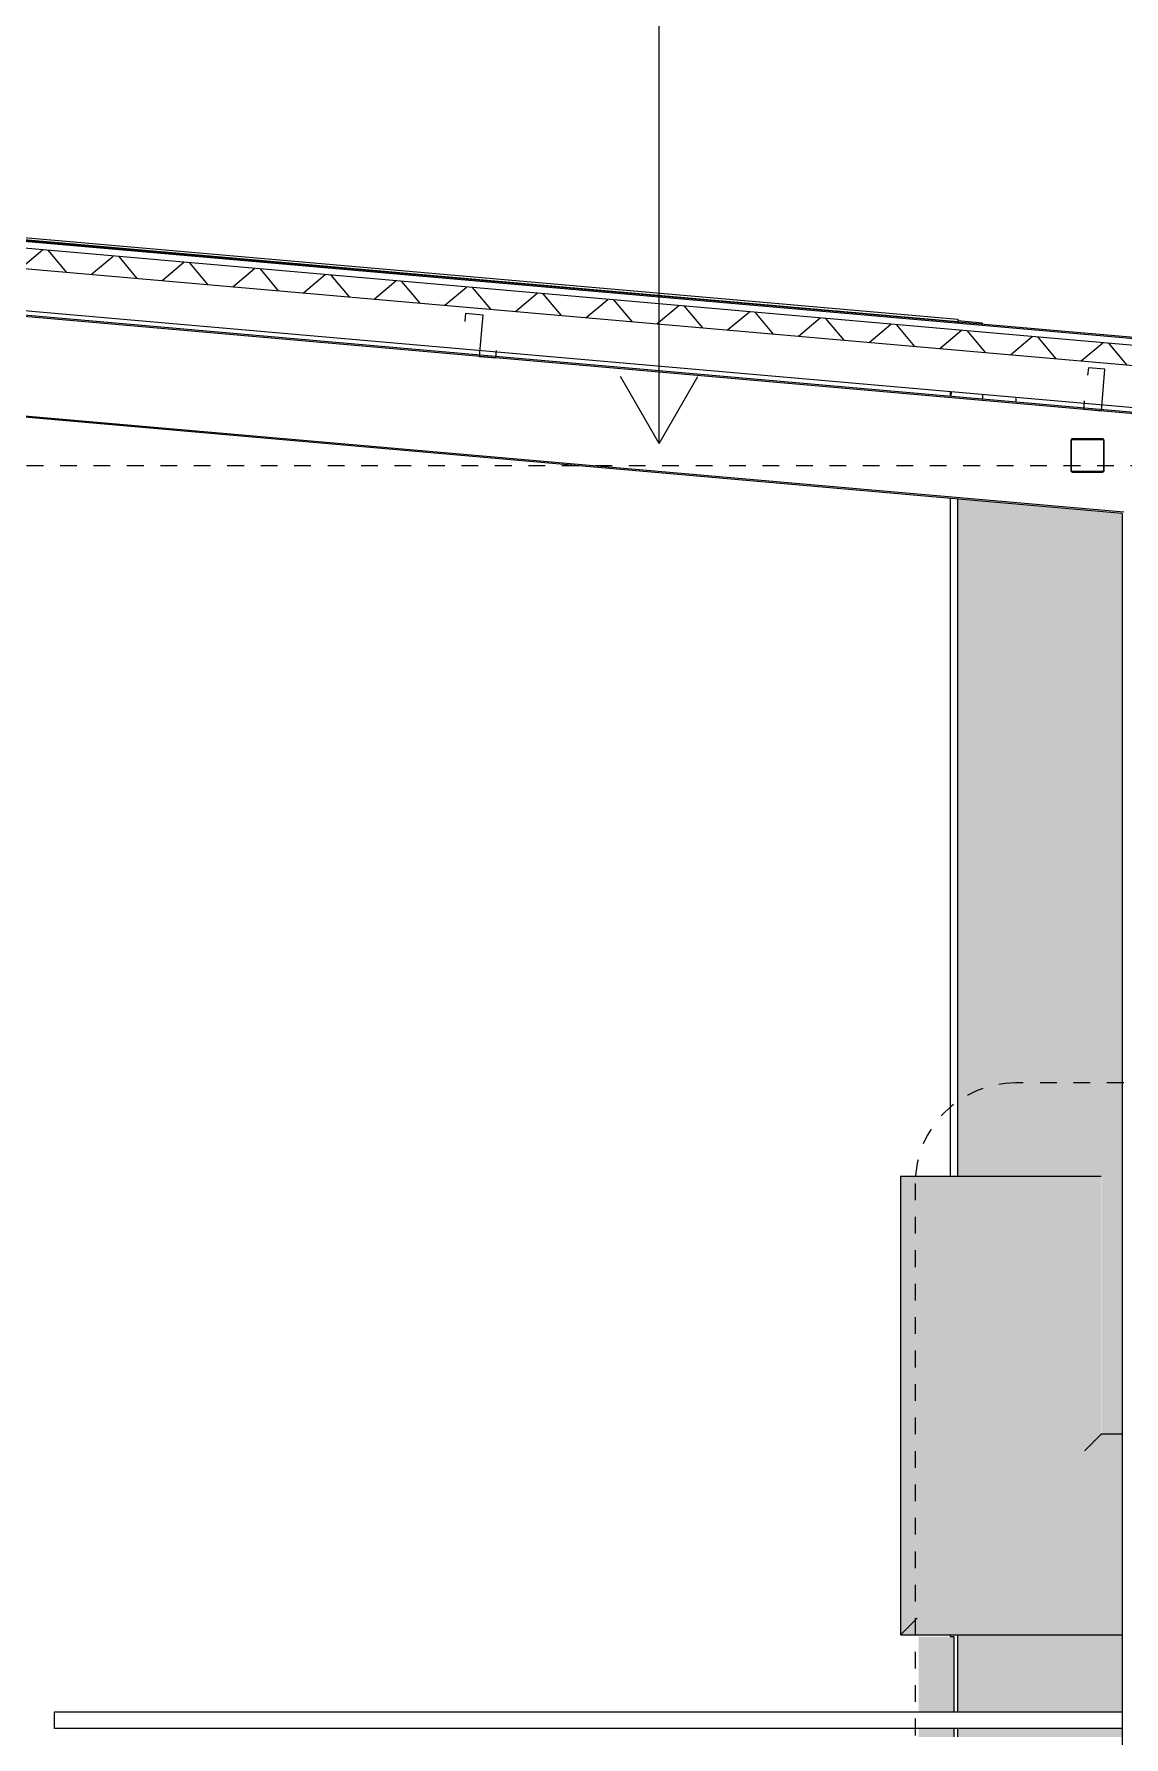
# Model space of a CAD drawing. Header units: metres. Extents: x 4238 to 4687, y -1 to 29.
# Drawn here: x 4345.42 to 4351.93, y 7.64 to 17.82 of the extents above; entities that cross this region are included whole.
import ezdxf

# ---------------------------------------------------------------- set-up
doc = ezdxf.new("R2010")
doc.units = ezdxf.units.M
doc.linetypes.add('AEC_Center', pattern=[0.024, 0.012, -0.004, 0.004, -0.004])
doc.linetypes.add('AEC_Double Dash', pattern=[0.039, 0.015, -0.004, 0.006, -0.004, 0.006, -0.004])
for name, color, linetype, lineweight in [('A-ANNO-SYMB', 150, 'Continuous', 5), ('A-CLNG', 13, 'Continuous', 5), ('A-DETL', 90, 'Continuous', 13), ('A-DETL-GENF', 92, 'Continuous', 5), ('A-FLOR-LEVL', 51, 'Continuous', 5), ('A-GENM', 13, 'Continuous', 5), ('A-ROOF', 132, 'Continuous', 5), ('A-ROOF-OTLN', 132, 'Continuous', 5), ('A-ROOF-PATT', 132, 'Continuous', 15), ('A-WALL', 113, 'Continuous', 5), ('A-WALL-PATT', 111, 'Continuous', 5), ('G-ANNO-TEXT', 231, 'Continuous', 5), ('S-BEAM', 12, 'Continuous', 5)]:
    doc.layers.add(name, color=color, linetype=linetype, lineweight=lineweight)

# ---------------------------------------------------------------- blocks, each defined once
blk = doc.blocks.new('Mechanical - Condensers - Mechanical - Condensers-1249279-SECTION - GRIDS C4-C5')
at = {"layer": 'A-GENM'}
for points in [[(4350.596, 8.25), (4350.696, 8.35), (4350.696, 10.99), (4350.596, 10.99), (4350.596, 8.253)], [(4351.696, 9.35), (4351.796, 9.45), (4351.796, 10.99), (4351.696, 10.99), (4351.696, 9.368)]]:
    blk.add_hatch(color=256, dxfattribs=at).paths.add_polyline_path(points)
h = blk.add_hatch(color=256, dxfattribs=at)
h.paths.add_polyline_path([(4350.696, 8.35), (4351.922, 8.35), (4351.922, 9.35), (4351.696, 9.35), (4351.696, 10.99), (4350.696, 10.99), (4350.696, 8.396)])
h.paths.add_polyline_path([(4352.885, 8.35), (4355.196, 8.35), (4355.196, 9.35), (4352.861, 9.35), (4352.861, 8.35)])
h = blk.add_hatch(color=256, dxfattribs=at)
h.paths.add_polyline_path([(4355.196, 9.35), (4355.196, 9.45), (4352.861, 9.449), (4352.861, 9.35), (4354.865, 9.35)])
h.paths.add_polyline_path([(4351.895, 9.35), (4351.922, 9.35), (4351.922, 9.45), (4351.796, 9.45), (4351.696, 9.35), (4351.722, 9.35)])
h = blk.add_hatch(color=256, dxfattribs=at)
h.paths.add_polyline_path([(4351.4, 8.25), (4351.922, 8.25), (4351.922, 8.35), (4350.696, 8.35), (4350.596, 8.25), (4351.153, 8.25)])
h.paths.add_polyline_path([(4352.861, 8.25), (4355.196, 8.25), (4355.196, 8.35), (4352.861, 8.35), (4352.861, 8.252)])
for p, q in [((4350.596, 10.99), (4350.596, 8.25)), ((4350.696, 10.99), (4350.596, 10.99)), ((4351.696, 10.99), (4350.696, 10.99)), ((4351.796, 10.99), (4351.696, 10.99)), ((4351.922, 9.45), (4351.796, 9.45)), ((4350.596, 8.25), (4351.922, 8.25))]:
    blk.add_line(p, q, dxfattribs=at)
for points, knots in [([(4351.796, 9.45), (4351.796, 9.45), (4351.795, 9.448), (4351.789, 9.443), (4351.783, 9.437), (4351.777, 9.431), (4351.772, 9.425), (4351.767, 9.421), (4351.762, 9.416), (4351.756, 9.409), (4351.748, 9.402), (4351.741, 9.394), (4351.733, 9.386), (4351.722, 9.376), (4351.71, 9.363), (4351.701, 9.354), (4351.696, 9.35)], [0, 0, 0, 0, 0.166667, 0.25, 0.333333, 0.416667, 0.458333, 0.5, 0.541667, 0.583333, 0.666667, 0.708333, 0.75, 0.833333, 0.916667, 1, 1, 1, 1]), ([(4350.696, 8.35), (4350.692, 8.346), (4350.683, 8.337), (4350.67, 8.324), (4350.66, 8.314), (4350.652, 8.306), (4350.646, 8.3), (4350.641, 8.294), (4350.635, 8.289), (4350.63, 8.284), (4350.626, 8.279), (4350.621, 8.275), (4350.616, 8.269), (4350.609, 8.263), (4350.604, 8.257), (4350.598, 8.252), (4350.596, 8.25), (4350.596, 8.25)], [0, 0, 0, 0, 0.083333, 0.166667, 0.25, 0.291667, 0.333333, 0.375, 0.416667, 0.458333, 0.5, 0.541667, 0.583333, 0.666667, 0.75, 0.833333, 1, 1, 1, 1])]:
    blk.add_open_spline(points, degree=3, knots=knots, dxfattribs=at)
blk = doc.blocks.new('Structural Framing 24 - Structural Framing 1-1264814-SECTION - GRIDS C4-C5')
at = {"layer": 'S-BEAM'}
for p, q in [((4332.682, 17.25), (4352.473, 15.518)), ((4352.473, 15.508), (4332.682, 17.24)), ((4332.806, 16.637), (4351.932, 14.963)), ((4351.922, 14.954), (4332.806, 16.627)), ((4351.922, 14.954), (4351.922, 5.25))]:
    blk.add_line(p, q, dxfattribs=at)
blk = doc.blocks.new('Roof Gutters1 - Roof Gutters-1884510-SECTION - GRIDS C4-C5')
at = {"layer": 'A-ROOF'}
for p, q in [((4342.461, 16.858), (4350.94, 16.116)), ((4342.52, 16.839), (4350.939, 16.102)), ((4342.521, 16.836), (4350.939, 16.1)), ((4350.94, 16.116), (4350.939, 16.102)), ((4350.939, 16.102), (4350.939, 16.1))]:
    blk.add_line(p, q, dxfattribs=at)
blk = doc.blocks.new('Roof Gutters3 - Roof Gutters-1885272-SECTION - GRIDS C4-C5')
at = {"layer": 'A-ROOF'}
for p, q in [((4350.938, 16.091), (4350.939, 16.099)), ((4350.939, 16.099), (4352.533, 15.96)), ((4350.9, 15.656), (4350.902, 15.683))]:
    blk.add_line(p, q, dxfattribs=at)
blk = doc.blocks.new('Steel-RHS_SHS-Section - 200x200-1549162-SECTION - GRIDS C4-C5')
at = {"layer": 'A-DETL-GENF'}
h = blk.add_hatch(dxfattribs=at)
h.set_pattern_fill('FP_126', color=256, style=0, pattern_type=2)
h.set_pattern_definition([(45, (4308.747, 10.391), (-0.502894, 0.502894), []), (45, (4308.747, 11.153), (-0.502894, 0.502894), [])])
h.paths.add_polyline_path([(4351.624, 15.201), (4351.804, 15.201), (4351.804, 15.205), (4351.624, 15.205)])
h.paths.add_polyline_path([(4351.618, 15.211), (4351.618, 15.391), (4351.614, 15.391), (4351.614, 15.211)])
h.paths.add_polyline_path([(4351.81, 15.211), (4351.814, 15.211), (4351.814, 15.391), (4351.81, 15.391)])
h.paths.add_polyline_path([(4351.624, 15.397), (4351.804, 15.397), (4351.804, 15.401), (4351.624, 15.401)])
for p, q in [((4351.614, 15.391), (4351.614, 15.211)), ((4351.618, 15.211), (4351.618, 15.391)), ((4351.804, 15.401), (4351.624, 15.401)), ((4351.624, 15.397), (4351.804, 15.397)), ((4351.81, 15.391), (4351.81, 15.211)), ((4351.814, 15.211), (4351.814, 15.391)), ((4351.804, 15.205), (4351.624, 15.205)), ((4351.624, 15.201), (4351.804, 15.201))]:
    blk.add_line(p, q, dxfattribs=at)
for centre, radius, start, end in [((4351.624, 15.391), 0.01, 90, 180), ((4351.624, 15.391), 0.006, 90, 180), ((4351.804, 15.391), 0.01, 0, 90), ((4351.804, 15.391), 0.006, 0, 90), ((4351.624, 15.211), 0.01, 180, 270), ((4351.624, 15.211), 0.006, 180, 270), ((4351.804, 15.211), 0.01, 270, 0), ((4351.804, 15.211), 0.006, 270, 0)]:
    blk.add_arc(centre, radius, start, end, dxfattribs=at)

msp = doc.modelspace()

# ---------------------------------------------------------------- hatches: boundary and pattern name
at = {"layer": 'A-ROOF-PATT', "lineweight": 5}
h = msp.add_hatch(dxfattribs=at)
h.set_pattern_fill('FP_5', color=256, angle=-135, style=0, pattern_type=2)
h.set_pattern_definition([(40, (4308.7467, 10.39023), (-0.1928363, 0.2298133), []), (130, (4308.7467, 10.39023), (-0.2298133, -0.1928363), [])])
h.paths.add_polyline_path([(4352.5323, 15.791), (4352.5323, 15.9114), (4332.6844, 17.6479), (4312.8365, 15.9114), (4312.8365, 15.791), (4332.6844, 17.5274), (4352.5137, 15.7926)])
at = {"layer": 'A-WALL-PATT'}
h = msp.add_hatch(color=256, dxfattribs=at)
h.paths.add_polyline_path([(4350.9378, 7.64), (4351.9223, 7.64), (4351.9223, 7.69), (4350.9378, 7.69)])
h.paths.add_polyline_path([(4350.9378, 7.79), (4351.9223, 7.79), (4351.9223, 8.25), (4350.9378, 8.25), (4350.9378, 8.1775)])
h.paths.add_polyline_path([(4351.7963, 9.45), (4351.9223, 9.45), (4351.9223, 14.9543), (4350.9378, 15.0404), (4350.9378, 10.9903), (4351.7963, 10.9903), (4351.7963, 9.4891)])
h = msp.add_hatch(color=256, dxfattribs=at)
h.paths.add_polyline_path([(4350.8949, 7.64), (4350.9156, 7.64), (4350.9156, 7.69), (4350.7058, 7.69), (4350.7058, 7.64), (4350.8606, 7.64)])
h.paths.add_polyline_path([(4350.7058, 7.79), (4350.9156, 7.79), (4350.9156, 8.24), (4350.7058, 8.24), (4350.7058, 8.1775)])

# ---------------------------------------------------------------- linework, layer by layer
at = {"layer": 'A-ANNO-SYMB', "linetype": 'AEC_Double Dash'}
for p, q in [((4353.1307, 11.5493), (4351.2841, 11.5493)), ((4350.6841, 10.9493), (4350.6841, 4.3618))]:
    msp.add_line(p, q, dxfattribs=at)
msp.add_arc((4351.2841, 10.9493), 0.6, 90, 180, dxfattribs=at)
at = {"layer": 'A-CLNG'}
for p, q in [((4345.5383, 7.79), (4351.9223, 7.79)), ((4345.5383, 7.69), (4345.5383, 7.79)), ((4351.9223, 7.69), (4345.5383, 7.69))]:
    msp.add_line(p, q, dxfattribs=at)
at = {"layer": 'A-DETL', "lineweight": 18}
for p, q in [((4347.9953, 16.1511), (4347.9909, 16.1013)), ((4347.9953, 16.1511), (4348.0999, 16.1419)), ((4348.0999, 16.1419), (4348.0781, 15.8929)), ((4348.0781, 15.8929), (4348.1777, 15.8842)), ((4348.1777, 15.8842), (4348.1817, 15.929)), ((4351.7194, 15.8253), (4351.7154, 15.7804)), ((4351.819, 15.8165), (4351.7194, 15.8253)), ((4351.7972, 15.5675), (4351.819, 15.8165)), ((4351.6926, 15.5766), (4351.697, 15.6265)), ((4351.6926, 15.5766), (4351.7972, 15.5675))]:
    msp.add_line(p, q, dxfattribs=at)
at = {"layer": 'A-FLOR-LEVL', "linetype": 'AEC_Center'}
msp.add_line((4238.5718, 15.24), (4377.8201, 15.24), dxfattribs=at)
at = {"layer": 'A-ROOF'}
for p, q in [((4332.6844, 17.5274), (4352.5323, 15.791)), ((4351.0857, 16.0921), (4350.939, 16.1049)), ((4351.0857, 16.0864), (4351.0857, 16.0921)), ((4350.8949, 15.6805), (4350.9019, 15.6805))]:
    msp.add_line(p, q, dxfattribs=at)
at = {"layer": 'A-ROOF', "lineweight": 15}
for p, q in [((4332.6844, 17.2765), (4352.5323, 15.54)), ((4352.5323, 15.9516), (4342.523, 16.8273)), ((4352.5323, 15.9114), (4342.5746, 16.7826))]:
    msp.add_line(p, q, dxfattribs=at)
at = {"layer": 'A-ROOF-OTLN'}
for p, q in [((4351.0857, 15.6666), (4351.0857, 15.6398)), ((4351.0877, 15.6396), (4351.0877, 15.6664)), ((4351.2869, 15.649), (4351.2869, 15.6222)), ((4351.2889, 15.622), (4351.2889, 15.6488))]:
    msp.add_line(p, q, dxfattribs=at)
at = {"layer": 'A-WALL'}
for p, q in [((4350.8949, 15.6565), (4350.8949, 15.6832)), ((4350.8949, 10.9903), (4350.8949, 15.0441)), ((4350.9378, 15.0404), (4350.9378, 10.9903)), ((4350.8949, 8.24), (4350.8949, 8.25)), ((4350.9378, 8.25), (4350.9378, 7.79)), ((4350.8949, 8.24), (4350.9156, 8.24)), ((4350.9156, 8.24), (4350.9156, 7.79)), ((4350.9156, 7.69), (4350.9156, 7.64)), ((4350.9378, 7.69), (4350.9378, 7.64))]:
    msp.add_line(p, q, dxfattribs=at)
at = {"layer": 'G-ANNO-TEXT', "color": 7}
for q in [(4349.1543, 18.5855), (4348.9233, 15.7718), (4349.3852, 15.7718)]:
    msp.add_line((4349.1543, 15.3718), q, dxfattribs=at)

# ---------------------------------------------------------------- block references
at = {"layer": 'A-DETL-GENF'}
msp.add_blockref('Steel-RHS_SHS-Section - 200x200-1549162-SECTION - GRIDS C4-C5', (0, 0), dxfattribs=at)
at = {"layer": 'A-GENM'}
msp.add_blockref('Mechanical - Condensers - Mechanical - Condensers-1249279-SECTION - GRIDS C4-C5', (0, 0), dxfattribs=at)
at = {"layer": 'A-ROOF'}
for name in ['Roof Gutters3 - Roof Gutters-1885272-SECTION - GRIDS C4-C5', 'Roof Gutters1 - Roof Gutters-1884510-SECTION - GRIDS C4-C5']:
    msp.add_blockref(name, (0, 0), dxfattribs=at)
at = {"layer": 'S-BEAM'}
msp.add_blockref('Structural Framing 24 - Structural Framing 1-1264814-SECTION - GRIDS C4-C5', (0, 0), dxfattribs=at)

doc.saveas('drawing.dxf')
